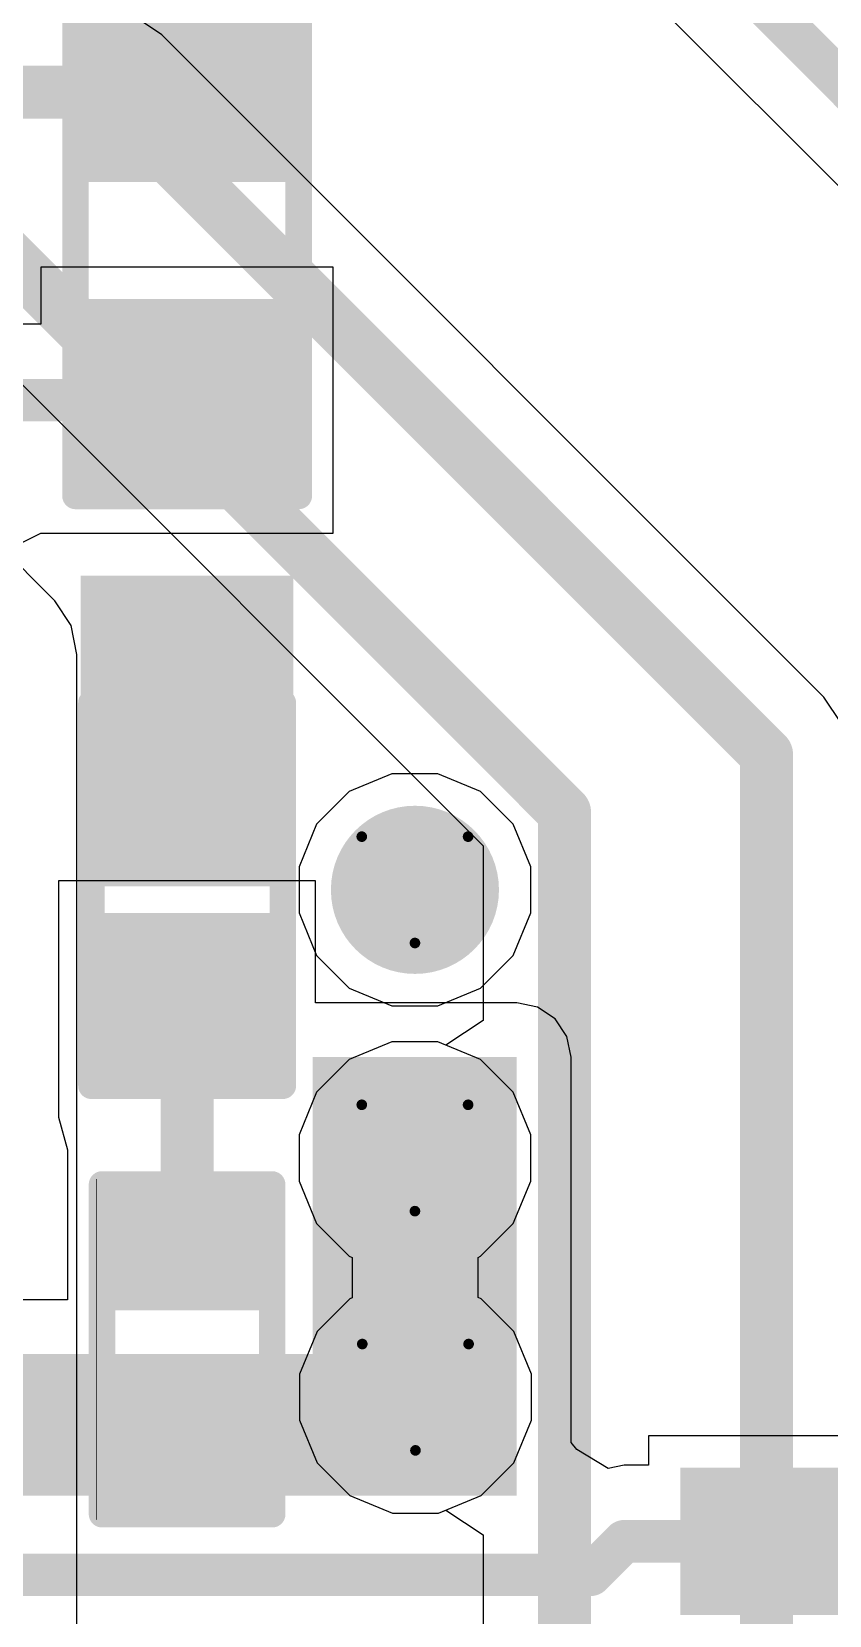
# Model space of a CAD drawing. Header units: inches. Extents: x -6 to 385, y -2 to 102.
# Drawn here: x 59.25 to 63.06, y 35.45 to 43.01 of the extents above; entities that cross this region are included whole.
import ezdxf

# ---------------------------------------------------------------- set-up
doc = ezdxf.new("R2010")
doc.units = ezdxf.units.IN
for name, color, linetype in [('Bottom Layer', 5, 'Continuous'), ('Bottom Overlay', 54, 'Continuous'), ('Bottom Paste', 16, 'Continuous'), ('Bottom Solder', 6, 'Continuous'), ('Drill Drawing', 1, 'Continuous'), ('Layer 1', 16, 'Continuous'), ('Layer 2', 76, 'Continuous'), ('Top Layer', 1, 'Continuous'), ('Top Solder', 216, 'Continuous'), ('Via Holes', 16, 'Continuous')]:
    doc.layers.add(name, color=color, linetype=linetype)

# ---------------------------------------------------------------- blocks, each defined once
blk = doc.blocks.new('R___0603_B_1')
at = {"layer": 'Bottom Layer'}
for points in [[(-1.143, -0.4445), (-1.143, 0.4445), (-0.3810000000000001, 0.4445), (-0.3809999999999999, -0.4445)], [(0.3810000000000001, -0.4445), (0.3809999999999999, 0.4445), (1.143, 0.4445), (1.143, -0.4445)]]:
    blk.add_hatch(color=5, dxfattribs=at).paths.add_polyline_path(points)
at = {"layer": 'Bottom Paste'}
for points in [[(-1.143, -0.4445), (-1.143, 0.4445), (-0.3810000000000001, 0.4445), (-0.3809999999999999, -0.4445)], [(0.3810000000000001, -0.4445), (0.3809999999999999, 0.4445), (1.143, 0.4445), (1.143, -0.4445)]]:
    blk.add_hatch(color=16, dxfattribs=at).paths.add_polyline_path(points)
at = {"layer": 'Bottom Solder'}
for points in [[(-1.2446, -0.5461), (-1.2446, 0.5460999999999999), (-0.2794, 0.5461), (-0.2793999999999999, -0.5460999999999999)], [(0.2794, -0.5461), (0.2793999999999999, 0.5460999999999999), (1.2446, 0.5461), (1.2446, -0.5460999999999999)]]:
    blk.add_hatch(color=6, dxfattribs=at).paths.add_polyline_path(points)
at = {"layer": 'Bottom Overlay'}
for points in [[(-1.2192, -0.5334, 0.127, 0.127, 0), (-1.2192, 0.5334, 0.127, 0.127, 0)], [(1.2192, 0.5334, 0.127, 0.127, 0), (-1.2192, 0.5334, 0.127, 0.127, 0)], [(1.2192, -0.5334, 0.127, 0.127, 0), (1.2192, 0.5334, 0.127, 0.127, 0)], [(1.2192, -0.5334, 0.127, 0.127, 0), (-1.2192, -0.5334, 0.127, 0.127, 0)]]:
    blk.add_lwpolyline(points, format="xyseb", dxfattribs=at)
for points in [[(-1.25095, 0.5334, 0.0635, 0.0635, 1), (-1.18745, 0.5334, 0.0635, 0.0635, 1)], [(-1.25095, 0.5334, 0.0635, 0.0635, 1), (-1.18745, 0.5334, 0.0635, 0.0635, 1)], [(1.18745, 0.5334, 0.0635, 0.0635, 1), (1.25095, 0.5334, 0.0635, 0.0635, 1)], [(1.18745, 0.5334, 0.0635, 0.0635, 1), (1.25095, 0.5334, 0.0635, 0.0635, 1)], [(-1.25095, -0.5334, 0.0635, 0.0635, 1), (-1.18745, -0.5334, 0.0635, 0.0635, 1)], [(-1.25095, -0.5334, 0.0635, 0.0635, 1), (-1.18745, -0.5334, 0.0635, 0.0635, 1)], [(1.18745, -0.5334, 0.0635, 0.0635, 1), (1.25095, -0.5334, 0.0635, 0.0635, 1)], [(1.18745, -0.5334, 0.0635, 0.0635, 1), (1.25095, -0.5334, 0.0635, 0.0635, 1)]]:
    blk.add_lwpolyline(points, format="xyseb", close=True, dxfattribs=at)
blk = doc.blocks.new('LED_0402_B_43')
at = {"layer": 'Bottom Layer'}
for points in [[(-0.7849997, 0.36000055), (-0.16500094, 0.36000055), (-0.16500094, -0.36000055), (-0.7849997, -0.36000055)], [(0.16500094, 0.36000055), (0.7849997, 0.36000055), (0.7849997, -0.36000055), (0.16500094, -0.36000055)]]:
    blk.add_hatch(color=5, dxfattribs=at).paths.add_polyline_path(points)
at = {"layer": 'Bottom Overlay'}
blk.add_hatch(color=54, dxfattribs=at).paths.add_polyline_path([(0.93841824, -0.50795428), (1.54801824, -0.50795428), (1.54801824, 0.5080457199999999), (0.93841824, 0.5080457199999999)])
at = {"layer": 'Bottom Paste'}
for points in [[(-0.7849997, 0.36000055), (-0.16500094, 0.36000055), (-0.16500094, -0.36000055), (-0.7849997, -0.36000055)], [(0.16500094, 0.36000055), (0.7849997, 0.36000055), (0.7849997, -0.36000055), (0.16500094, -0.36000055)]]:
    blk.add_hatch(color=16, dxfattribs=at).paths.add_polyline_path(points)
at = {"layer": 'Bottom Solder'}
for points in [[(-0.8865996999999999, 0.4616005499999999), (-0.06340093999999999, 0.4616005499999999), (-0.06340093999999999, -0.4616005499999999), (-0.8865996999999999, -0.4616005499999999)], [(0.06340093999999999, 0.4616005499999999), (0.8865996999999999, 0.4616005499999999), (0.8865996999999999, -0.4616005499999999), (0.06340093999999999, -0.4616005499999999)]]:
    blk.add_hatch(color=6, dxfattribs=at).paths.add_polyline_path(points)
at = {"layer": 'Bottom Overlay'}
for points in [[(-0.889, 0.4571999999999999, 0.127, 0.127, 0), (0.9397999999999999, 0.4571999999999999, 0.127, 0.127, 0)], [(-0.889, 0.4571999999999999, 0.127, 0.127, 0), (-0.889, -0.4571999999999999, 0.127, 0.127, 0)], [(0.9397999999999999, 0.4571999999999999, 0.127, 0.127, 0), (0.9397999999999999, -0.4571999999999999, 0.127, 0.127, 0)], [(-0.889, -0.4571999999999999, 0.127, 0.127, 0), (0.9397999999999999, -0.4571999999999999, 0.127, 0.127, 0)]]:
    blk.add_lwpolyline(points, format="xyseb", dxfattribs=at)
for points in [[(-0.9207499999999998, 0.4571999999999999, 0.0635, 0.0635, 1), (-0.85725, 0.4571999999999999, 0.0635, 0.0635, 1)], [(-0.9207499999999998, 0.4571999999999999, 0.0635, 0.0635, 1), (-0.85725, 0.4571999999999999, 0.0635, 0.0635, 1)], [(0.9080499999999999, 0.4571999999999999, 0.0635, 0.0635, 1), (0.9715499999999999, 0.4571999999999999, 0.0635, 0.0635, 1)], [(0.9080499999999999, 0.4571999999999999, 0.0635, 0.0635, 1), (0.9715499999999999, 0.4571999999999999, 0.0635, 0.0635, 1)], [(-0.9207499999999998, -0.4571999999999999, 0.0635, 0.0635, 1), (-0.85725, -0.4571999999999999, 0.0635, 0.0635, 1)], [(-0.9207499999999998, -0.4571999999999999, 0.0635, 0.0635, 1), (-0.85725, -0.4571999999999999, 0.0635, 0.0635, 1)], [(0.9080499999999999, -0.4571999999999999, 0.0635, 0.0635, 1), (0.9715499999999999, -0.4571999999999999, 0.0635, 0.0635, 1)], [(0.9080499999999999, -0.4571999999999999, 0.0635, 0.0635, 1), (0.9715499999999999, -0.4571999999999999, 0.0635, 0.0635, 1)]]:
    blk.add_lwpolyline(points, format="xyseb", close=True, dxfattribs=at)
blk = doc.blocks.new('R___0402_B_112')
at = {"layer": 'Bottom Layer'}
for points in [[(-0.2413, 0.3175), (-0.2412999999999999, -0.3175), (-0.6985, -0.3175), (-0.6985, 0.3175)], [(0.6985, 0.3175), (0.6985, -0.3175), (0.2413, -0.3175), (0.2412999999999999, 0.3175)]]:
    blk.add_hatch(color=5, dxfattribs=at).paths.add_polyline_path(points)
at = {"layer": 'Bottom Paste'}
for points in [[(-0.2413, 0.3175), (-0.2412999999999999, -0.3175), (-0.6985, -0.3175), (-0.6985, 0.3175)], [(0.6985, 0.3175), (0.6985, -0.3175), (0.2413, -0.3175), (0.2412999999999999, 0.3175)]]:
    blk.add_hatch(color=16, dxfattribs=at).paths.add_polyline_path(points)
at = {"layer": 'Bottom Solder'}
for points in [[(-0.18629884, 0.37250116), (-0.1862988399999999, -0.37250116), (-0.75350116, -0.37250116), (-0.75350116, 0.37250116)], [(0.75350116, 0.37250116), (0.75350116, -0.37250116), (0.18629884, -0.37250116), (0.1862988399999999, 0.37250116)]]:
    blk.add_hatch(color=6, dxfattribs=at).paths.add_polyline_path(points)
at = {"layer": 'Bottom Overlay'}
for points in [[(-0.7874, 0.4064, 0.127, 0.127, 0), (0.7874, 0.4064, 0.127, 0.127, 0)], [(-0.7874, 0.4064, 0.127, 0.127, 0), (-0.7874, -0.4064, 0.127, 0.127, 0)], [(0.7874, 0.4064, 0.127, 0.127, 0), (0.7874, -0.4064, 0.127, 0.127, 0)], [(-0.8128, 0.4318, 0.0032258, 0.0032258, 0), (0.8128, 0.4318, 0.0032258, 0.0032258, 0)], [(-0.7874, -0.4064, 0.127, 0.127, 0), (0.7874, -0.4064, 0.127, 0.127, 0)]]:
    blk.add_lwpolyline(points, format="xyseb", dxfattribs=at)
for points in [[(-0.8191499999999999, 0.4064, 0.0635, 0.0635, 1), (-0.7556499999999999, 0.4064, 0.0635, 0.0635, 1)], [(-0.8191499999999999, 0.4064, 0.0635, 0.0635, 1), (-0.7556499999999999, 0.4064, 0.0635, 0.0635, 1)], [(0.7556499999999999, 0.4064, 0.0635, 0.0635, 1), (0.8191499999999999, 0.4064, 0.0635, 0.0635, 1)], [(0.7556499999999999, 0.4064, 0.0635, 0.0635, 1), (0.8191499999999999, 0.4064, 0.0635, 0.0635, 1)], [(-0.81360518, 0.4318, 0.0016129, 0.0016129, 1), (-0.8119948199999999, 0.4318, 0.0016129, 0.0016129, 1)], [(0.8119948199999999, 0.4318, 0.0016129, 0.0016129, 1), (0.81360518, 0.4318, 0.0016129, 0.0016129, 1)], [(-0.8191499999999999, -0.4064, 0.0635, 0.0635, 1), (-0.7556499999999999, -0.4064, 0.0635, 0.0635, 1)], [(-0.8191499999999999, -0.4064, 0.0635, 0.0635, 1), (-0.7556499999999999, -0.4064, 0.0635, 0.0635, 1)], [(0.7556499999999999, -0.4064, 0.0635, 0.0635, 1), (0.8191499999999999, -0.4064, 0.0635, 0.0635, 1)], [(0.7556499999999999, -0.4064, 0.0635, 0.0635, 1), (0.8191499999999999, -0.4064, 0.0635, 0.0635, 1)]]:
    blk.add_lwpolyline(points, format="xyseb", close=True, dxfattribs=at)
blk = doc.blocks.new('V________T______B_170')
at = {"layer": 'Bottom Layer'}
blk.add_hatch(color=5, dxfattribs=at).paths.add_polyline_path([(2.25000312, 2.06249905), (2.75000212, 2.06249905), (2.75000212, 0.46249971), (2.25000312, 0.46249971)])
at = {"layer": 'Bottom Paste'}
blk.add_hatch(color=16, dxfattribs=at).paths.add_polyline_path([(2.25000312, 2.06249905), (2.75000212, 2.06249905), (2.75000212, 0.46249971), (2.25000312, 0.46249971)])
at = {"layer": 'Bottom Solder'}
blk.add_hatch(color=6, dxfattribs=at).paths.add_polyline_path([(2.14840312, 2.16409905), (2.85160212, 2.16409905), (2.85160212, 0.36089971), (2.14840312, 0.36089971)])

msp = doc.modelspace()

# ---------------------------------------------------------------- hatches: boundary and pattern name
at = {"layer": 'Bottom Layer'}
h = msp.add_hatch(color=5, dxfattribs=at)
edge = h.paths.add_edge_path()
edge.add_arc((61.08352528, 38.91087976), 0.2999994, 0, 360)
for points in [[(60.59483436, 36.01742098), (61.57041788, 36.01742098), (61.57041788, 38.11170178), (60.59483436, 38.11170178)], [(56.6801, 36.01742098), (61.57041788, 36.01742098), (61.57041788, 36.69312194), (56.6801, 36.69312194)]]:
    msp.add_hatch(color=5, dxfattribs=at).paths.add_polyline_path(points)
h = msp.add_hatch(color=5, dxfattribs=at)
edge = h.paths.add_edge_path()
edge.add_arc((61.08352528, 37.6301), 0.2999994, 0, 360)
h = msp.add_hatch(color=5, dxfattribs=at)
edge = h.paths.add_edge_path()
edge.add_arc((61.08599161999999, 36.48734383999999), 0.2999994, 0, 360)
at = {"layer": 'Bottom Solder'}
h = msp.add_hatch(color=6, dxfattribs=at)
edge = h.paths.add_edge_path()
edge.add_arc((61.08352528, 38.91087976), 0.4015993999999999, 0, 360)
h = msp.add_hatch(color=6, dxfattribs=at)
edge = h.paths.add_edge_path()
edge.add_arc((61.08352528, 37.6301), 0.4015993999999999, 0, 360)
h = msp.add_hatch(color=6, dxfattribs=at)
edge = h.paths.add_edge_path()
edge.add_arc((61.08599161999999, 36.48734383999999), 0.4015993999999999, 0, 360)
at = {"layer": 'Layer 1'}
h = msp.add_hatch(color=16, dxfattribs=at)
edge = h.paths.add_edge_path()
edge.add_arc((61.08352528, 38.91087976), 0.2999994, 0, 360)
h = msp.add_hatch(color=16, dxfattribs=at)
edge = h.paths.add_edge_path()
edge.add_arc((61.08352528, 37.6301), 0.2999994, 0, 360)
h = msp.add_hatch(color=16, dxfattribs=at)
edge = h.paths.add_edge_path()
edge.add_arc((61.08599161999999, 36.48734383999999), 0.2999994, 0, 360)
at = {"layer": 'Layer 2'}
h = msp.add_hatch(color=76, dxfattribs=at)
edge = h.paths.add_edge_path()
edge.add_arc((61.08352528, 38.91087976), 0.2999994, 0, 360)
h = msp.add_hatch(color=76, dxfattribs=at)
edge = h.paths.add_edge_path()
edge.add_arc((61.08352528, 37.6301), 0.2999994, 0, 360)
h = msp.add_hatch(color=76, dxfattribs=at)
edge = h.paths.add_edge_path()
edge.add_arc((61.08599161999999, 36.48734383999999), 0.2999994, 0, 360)
at = {"layer": 'Top Layer'}
h = msp.add_hatch(color=1, dxfattribs=at)
edge = h.paths.add_edge_path()
edge.add_arc((61.08352528, 38.91087976), 0.2999994, 0, 360)
h = msp.add_hatch(color=1, dxfattribs=at)
edge = h.paths.add_edge_path()
edge.add_arc((61.08352528, 37.6301), 0.2999994, 0, 360)
h = msp.add_hatch(color=1, dxfattribs=at)
edge = h.paths.add_edge_path()
edge.add_arc((61.08599161999999, 36.48734383999999), 0.2999994, 0, 360)
at = {"layer": 'Top Solder'}
h = msp.add_hatch(color=216, dxfattribs=at)
edge = h.paths.add_edge_path()
edge.add_arc((61.08352528, 38.91087976), 0.4015993999999999, 0, 360)
h = msp.add_hatch(color=216, dxfattribs=at)
edge = h.paths.add_edge_path()
edge.add_arc((61.08352528, 37.6301), 0.4015993999999999, 0, 360)
h = msp.add_hatch(color=216, dxfattribs=at)
edge = h.paths.add_edge_path()
edge.add_arc((61.08599161999999, 36.48734383999999), 0.4015993999999999, 0, 360)
at = {"layer": 'Via Holes'}
h = msp.add_hatch(color=7, dxfattribs=at)
edge = h.paths.add_edge_path()
edge.add_arc((61.08352528, 38.91087976), 0.1499997, 0, 360)
h = msp.add_hatch(color=7, dxfattribs=at)
edge = h.paths.add_edge_path()
edge.add_arc((61.08352528, 37.6301), 0.1499997, 0, 360)
h = msp.add_hatch(color=7, dxfattribs=at)
edge = h.paths.add_edge_path()
edge.add_arc((61.08599161999999, 36.48734383999999), 0.1499997, 0, 360)

# ---------------------------------------------------------------- linework, layer by layer
at = {"layer": 'Bottom Layer'}
for p, q in [((60.69348288, 41.88463302), (59.29648288, 41.88463302)), ((59.29648288, 41.88463302), (59.29648288, 41.61220024)), ((60.69348288, 40.61463302), (60.69348288, 41.88463302)), ((59.29648288, 41.61220024), (59.05434214, 41.61220024)), ((59.14894444, 40.54157246), (59.29648541999999, 40.61463302)), ((59.29648541999999, 40.61463302), (60.69348288, 40.61463302)), ((60.60888056, 38.95312504), (59.38088199999999, 38.95312504)), ((59.38088199999999, 38.95312504), (59.38088199999999, 37.82865434)), ((60.60888056, 38.37068017999999), (60.60888056, 38.95312504)), ((61.57041788, 38.37068017999999), (60.60888056, 38.37068017999999)), ((61.6695236, 38.35096724), (61.57041788, 38.37068017999999)), ((61.75354171999999, 38.29482816), (61.6695236, 38.35096724)), ((61.8096808, 38.21081004), (61.75354171999999, 38.29482816)), ((61.82939373999999, 38.11170431999999), (61.8096808, 38.21081004)), ((61.82939373999999, 36.69312447999999), (61.82939373999999, 38.11170431999999)), ((59.38087692, 37.82513135999999), (59.38087437999999, 37.82512882)), ((59.38087437999999, 37.82512882), (59.42329492, 37.66841844)), ((59.38088199999999, 37.82865434), (59.38087692, 37.82513135999999)), ((59.42329492, 37.66841844), (59.4233, 37.66841336)), ((59.4233, 37.66841336), (59.4233, 36.95210034)), ((59.4233, 36.95210034), (59.1439, 36.95210034)), ((61.82939373999999, 36.27095362), (61.82939373999999, 36.69312447999999)), ((61.85774014, 36.23746879999999), (61.82939373999999, 36.27095362)), ((62.00719628, 36.14674), (61.85774014, 36.23746879999999)), ((64.30749902, 36.30340212), (62.19950222, 36.30340212)), ((62.19950222, 36.30340212), (62.19950222, 36.16196984)), ((62.08376458, 36.16196984), (62.00719628, 36.14674)), ((62.19950222, 36.16196984), (62.08376458, 36.16196984))]:
    msp.add_line(p, q, dxfattribs=at)
for points in [[(59.05432944, 41.24963302, 0.2032, 0.2032, 0), (59.99498287999999, 41.24963302, 0.2032, 0.2032, 0)], [(59.99484064, 37.16046162, 0.254, 0.254, 0), (59.99484064, 38.38908502, 0.254, 0.254, 0)], [(59.99484064, 38.08428502, 0.254, 0.254, 0), (59.99488128, 38.08432566, 0.254, 0.254, 0)], [(61.9235617, 35.63919974, 0.2032, 0.2032, 0), (62.08376458, 35.79940262, 0.2032, 0.2032, 0)], [(62.08376458, 35.79940262, 0.2032, 0.2032, 0), (67.37222238, 35.79940262, 0.2032, 0.2032, 0)], [(52.19299949999999, 35.63919974, 0.2032, 0.2032, 0), (61.9235617, 35.63919974, 0.2032, 0.2032, 0)]]:
    msp.add_lwpolyline(points, format="xyseb", dxfattribs=at)
for points in [[(59.94418288, 41.24963302, 0.1016, 0.1016, 1), (60.04578288, 41.24963302, 0.1016, 0.1016, 1)], [(59.93134064, 38.38908502, 0.127, 0.127, 1), (60.05834064, 38.38908502, 0.127, 0.127, 1)], [(59.93134064, 38.08428502, 0.127, 0.127, 1), (60.05834064, 38.08428502, 0.127, 0.127, 1)], [(59.93138127999999, 38.08432566, 0.127, 0.127, 1), (60.05838128, 38.08432566, 0.127, 0.127, 1)], [(59.93134064, 37.16046162, 0.127, 0.127, 1), (60.05834064, 37.16046162, 0.127, 0.127, 1)], [(62.03296458, 35.79940262, 0.1016, 0.1016, 1), (62.13456458, 35.79940262, 0.1016, 0.1016, 1)], [(62.03296458, 35.79940262, 0.1016, 0.1016, 1), (62.13456458, 35.79940262, 0.1016, 0.1016, 1)], [(61.87276169999999, 35.63919974, 0.1016, 0.1016, 1), (61.97436169999999, 35.63919974, 0.1016, 0.1016, 1)], [(61.87276169999999, 35.63919974, 0.1016, 0.1016, 1), (61.97436169999999, 35.63919974, 0.1016, 0.1016, 1)]]:
    msp.add_lwpolyline(points, format="xyseb", close=True, dxfattribs=at)
at = {"layer": 'Drill Drawing'}
for points in [[(60.82952528, 39.16487976, 0.0508, 0.0508, 0), (61.33752528, 39.16487976, 0.0508, 0.0508, 0)], [(60.82952528, 39.16487976, 0.0508, 0.0508, 0), (61.08352528, 38.65687976, 0.0508, 0.0508, 0)], [(61.08352528, 38.65687976, 0.0508, 0.0508, 0), (61.33752528, 39.16487976, 0.0508, 0.0508, 0)], [(60.82952528, 37.8841, 0.0508, 0.0508, 0), (61.33752528, 37.8841, 0.0508, 0.0508, 0)], [(60.82952528, 37.8841, 0.0508, 0.0508, 0), (61.08352528, 37.3761, 0.0508, 0.0508, 0)], [(61.08352528, 37.3761, 0.0508, 0.0508, 0), (61.33752528, 37.8841, 0.0508, 0.0508, 0)], [(60.83199162, 36.74134384, 0.0508, 0.0508, 0), (61.33999162, 36.74134384, 0.0508, 0.0508, 0)], [(60.83199162, 36.74134384, 0.0508, 0.0508, 0), (61.08599161999999, 36.23334384, 0.0508, 0.0508, 0)], [(61.08599161999999, 36.23334384, 0.0508, 0.0508, 0), (61.33999162, 36.74134384, 0.0508, 0.0508, 0)]]:
    msp.add_lwpolyline(points, format="xyseb", dxfattribs=at)
for points in [[(60.81682528, 39.16487976, 0.0254, 0.0254, 1), (60.84222527999999, 39.16487976, 0.0254, 0.0254, 1)], [(60.81682528, 39.16487976, 0.0254, 0.0254, 1), (60.84222527999999, 39.16487976, 0.0254, 0.0254, 1)], [(61.32482527999999, 39.16487976, 0.0254, 0.0254, 1), (61.35022527999999, 39.16487976, 0.0254, 0.0254, 1)], [(61.32482527999999, 39.16487976, 0.0254, 0.0254, 1), (61.35022527999999, 39.16487976, 0.0254, 0.0254, 1)], [(61.07082528, 38.65687976, 0.0254, 0.0254, 1), (61.09622528, 38.65687976, 0.0254, 0.0254, 1)], [(61.07082528, 38.65687976, 0.0254, 0.0254, 1), (61.09622528, 38.65687976, 0.0254, 0.0254, 1)], [(60.81682528, 37.8841, 0.0254, 0.0254, 1), (60.84222527999999, 37.8841, 0.0254, 0.0254, 1)], [(60.81682528, 37.8841, 0.0254, 0.0254, 1), (60.84222527999999, 37.8841, 0.0254, 0.0254, 1)], [(61.32482527999999, 37.8841, 0.0254, 0.0254, 1), (61.35022527999999, 37.8841, 0.0254, 0.0254, 1)], [(61.32482527999999, 37.8841, 0.0254, 0.0254, 1), (61.35022527999999, 37.8841, 0.0254, 0.0254, 1)], [(61.07082528, 37.3761, 0.0254, 0.0254, 1), (61.09622528, 37.3761, 0.0254, 0.0254, 1)], [(61.07082528, 37.3761, 0.0254, 0.0254, 1), (61.09622528, 37.3761, 0.0254, 0.0254, 1)], [(60.81929161999999, 36.74134384, 0.0254, 0.0254, 1), (60.84469161999999, 36.74134384, 0.0254, 0.0254, 1)], [(60.81929161999999, 36.74134384, 0.0254, 0.0254, 1), (60.84469161999999, 36.74134384, 0.0254, 0.0254, 1)], [(61.32729162, 36.74134384, 0.0254, 0.0254, 1), (61.35269161999999, 36.74134384, 0.0254, 0.0254, 1)], [(61.32729162, 36.74134384, 0.0254, 0.0254, 1), (61.35269161999999, 36.74134384, 0.0254, 0.0254, 1)], [(61.07329162, 36.23334384, 0.0254, 0.0254, 1), (61.09869162, 36.23334384, 0.0254, 0.0254, 1)], [(61.07329162, 36.23334384, 0.0254, 0.0254, 1), (61.09869162, 36.23334384, 0.0254, 0.0254, 1)]]:
    msp.add_lwpolyline(points, format="xyseb", close=True, dxfattribs=at)
at = {"layer": 'Layer 1'}
for p, q in [((60.97332738, 38.1840994), (60.76971081999999, 38.0997587)), ((61.19372318, 38.1840994), (60.97332738, 38.1840994)), ((61.39733973999999, 38.0997587), (61.19372318, 38.1840994)), ((60.76971081999999, 38.0997587), (60.61386657999999, 37.94391446)), ((61.55318397999999, 37.94391446), (61.39733973999999, 38.0997587)), ((60.61386657999999, 37.94391446), (60.52952587999999, 37.7402979)), ((61.63752467999999, 37.7402979), (61.55318397999999, 37.94391446)), ((60.52952587999999, 37.7402979), (60.52952587999999, 37.5199021)), ((61.63752467999999, 37.5199021), (61.63752467999999, 37.7402979)), ((60.52952587999999, 37.5199021), (60.61386657999999, 37.31628554)), ((61.55318397999999, 37.31628554), (61.63752467999999, 37.5199021)), ((60.61386657999999, 37.31628554), (60.76971081999999, 37.1604413)), ((61.39733973999999, 37.1604413), (61.55318397999999, 37.31628554)), ((60.76971081999999, 37.1604413), (60.78420913999999, 37.15443673999999)), ((60.78420913999999, 37.15443673999999), (60.78420913999999, 36.96198602)), ((61.38530775999999, 37.15545782), (61.39733973999999, 37.1604413)), ((61.38530775999999, 36.9630071), (61.38530775999999, 37.15545782)), ((60.77217715999999, 36.95700254), (60.61633292, 36.8011583)), ((60.78420913999999, 36.96198602), (60.77217715999999, 36.95700254)), ((61.39980608, 36.95700254), (61.38530775999999, 36.9630071)), ((61.55565031999999, 36.8011583), (61.39980608, 36.95700254)), ((60.61633292, 36.8011583), (60.53199221999999, 36.59754174)), ((61.63999102, 36.59754174), (61.55565031999999, 36.8011583)), ((60.53199221999999, 36.59754174), (60.53199221999999, 36.37714594)), ((61.63999102, 36.37714594), (61.63999102, 36.59754174)), ((60.53199221999999, 36.37714594), (60.61633292, 36.17352938)), ((61.55565031999999, 36.17352938), (61.63999102, 36.37714594)), ((60.61633292, 36.17352938), (60.77217715999999, 36.01768514)), ((61.39980608, 36.01768514), (61.55565031999999, 36.17352938)), ((60.77217715999999, 36.01768514), (60.97579372, 35.93334444)), ((61.19618952, 35.93334444), (61.39980608, 36.01768514)), ((60.97579372, 35.93334444), (61.19618952, 35.93334444))]:
    msp.add_line(p, q, dxfattribs=at)
at = {"layer": 'Layer 2'}
for p, q in [((60.97332738, 39.46487916), (60.76971081999999, 39.38053846)), ((61.19372318, 39.46487916), (60.97332738, 39.46487916)), ((61.39733973999999, 39.38053846), (61.19372318, 39.46487916)), ((60.76971081999999, 39.38053846), (60.61386657999999, 39.22469422)), ((61.55318397999999, 39.22469422), (61.39733973999999, 39.38053846)), ((60.61386657999999, 39.22469422), (60.52952587999999, 39.02107766)), ((61.63752467999999, 39.02107766), (61.55318397999999, 39.22469422)), ((60.52952587999999, 39.02107766), (60.52952587999999, 38.80068186)), ((61.63752467999999, 38.80068186), (61.63752467999999, 39.02107766)), ((60.52952587999999, 38.80068186), (60.61386657999999, 38.5970653)), ((61.55318397999999, 38.5970653), (61.63752467999999, 38.80068186)), ((60.61386657999999, 38.5970653), (60.76971081999999, 38.44122106)), ((61.39733973999999, 38.44122106), (61.55318397999999, 38.5970653)), ((60.76971081999999, 38.44122106), (60.97332738, 38.35688036)), ((61.19372318, 38.35688036), (61.39733973999999, 38.44122106)), ((60.97332738, 38.35688036), (61.19372318, 38.35688036))]:
    msp.add_line(p, q, dxfattribs=at)
at = {"layer": 'Top Layer'}
for p, q in [((61.61369694, 43.76615326), (64.15343278, 41.22641995999999)), ((59.8747342, 42.99528103999999), (59.74870702, 43.07948965999999)), ((63.03820767999999, 39.83180756), (59.8747342, 42.99528103999999)), ((58.68310843999999, 41.84717309999999), (61.40973494, 39.1205466)), ((59.36216727999999, 40.29173298), (58.15848159999999, 41.4954212)), ((59.36217489999999, 40.2917279), (59.36216727999999, 40.29173298)), ((59.44076758, 40.17410304), (59.36217489999999, 40.2917279)), ((59.46836721999999, 40.035353), (59.44076758, 40.17410304)), ((59.46836721999999, 32.19879514), (59.46836721999999, 40.035353)), ((63.1224163, 39.70578038), (63.03820767999999, 39.83180756)), ((61.40973494, 39.1205466), (61.40973494, 38.28707608)), ((61.40973494, 38.28707608), (61.23193239999999, 38.16827266)), ((60.97332738, 38.1840994), (60.76971081999999, 38.0997587)), ((61.19372318, 38.1840994), (60.97332738, 38.1840994)), ((61.23193239999999, 38.16827266), (61.19372318, 38.1840994)), ((60.76971081999999, 38.0997587), (60.61386657999999, 37.94391446)), ((60.61386657999999, 37.94391446), (60.52952587999999, 37.7402979)), ((60.52952587999999, 37.7402979), (60.52952587999999, 37.5199021)), ((60.52952587999999, 37.5199021), (60.61386657999999, 37.31628554)), ((60.61386657999999, 37.31628554), (60.76971081999999, 37.1604413)), ((60.76971081999999, 37.1604413), (60.78420913999999, 37.15443673999999)), ((60.78420913999999, 37.15443673999999), (60.78420913999999, 36.96198602)), ((60.77217715999999, 36.95700254), (60.61633292, 36.8011583)), ((60.78420913999999, 36.96198602), (60.77217715999999, 36.95700254)), ((60.61633292, 36.8011583), (60.53199221999999, 36.59754174)), ((60.53199221999999, 36.59754174), (60.53199221999999, 36.37714594)), ((60.53199221999999, 36.37714594), (60.61633292, 36.17352938)), ((60.61633292, 36.17352938), (60.77217715999999, 36.01768514)), ((60.77217715999999, 36.01768514), (60.97579372, 35.93334444)), ((60.97579372, 35.93334444), (61.19618952, 35.93334444)), ((61.19618952, 35.93334444), (61.23193239999999, 35.9481501)), ((61.23193239999999, 35.9481501), (61.40973494, 35.82934668)), ((61.40973494, 35.82934668), (61.40973494, 20.48920972))]:
    msp.add_line(p, q, dxfattribs=at)
for points in [[(61.76387952, 44.12872048, 0.2032, 0.2032, 0), (64.51599999999999, 41.3766, 0.2032, 0.2032, 0)], [(43.83298828, 42.72059528, 0.254, 0.254, 0), (59.60004843999999, 42.72059528, 0.254, 0.254, 0)], [(59.60004843999999, 42.72059528, 0.254, 0.254, 0), (62.76352191999999, 39.5571218, 0.254, 0.254, 0)], [(58.8440149, 42.23563815999999, 0.254, 0.254, 0), (61.79819999999999, 39.28145306, 0.254, 0.254, 0)], [(62.76352191999999, 25.79962074, 0.254, 0.254, 0), (62.76352191999999, 39.5571218, 0.254, 0.254, 0)], [(61.79819999999999, 20.09420162, 0.254, 0.254, 0), (61.79819999999999, 39.28145306, 0.254, 0.254, 0)]]:
    msp.add_lwpolyline(points, format="xyseb", dxfattribs=at)
for points in [[(59.53654844, 42.72059528, 0.127, 0.127, 1), (59.66354844, 42.72059528, 0.127, 0.127, 1)], [(59.53654844, 42.72059528, 0.127, 0.127, 1), (59.66354844, 42.72059528, 0.127, 0.127, 1)], [(62.70002191999999, 39.5571218, 0.127, 0.127, 1), (62.82702192, 39.5571218, 0.127, 0.127, 1)], [(62.70002191999999, 39.5571218, 0.127, 0.127, 1), (62.82702192, 39.5571218, 0.127, 0.127, 1)], [(61.7347, 39.28145306, 0.127, 0.127, 1), (61.8617, 39.28145306, 0.127, 0.127, 1)], [(61.7347, 39.28145306, 0.127, 0.127, 1), (61.8617, 39.28145306, 0.127, 0.127, 1)]]:
    msp.add_lwpolyline(points, format="xyseb", close=True, dxfattribs=at)

# ---------------------------------------------------------------- block references
for name, p, rotation in [('R___0603_B_1', (59.99498287999999, 42.01163302), 270), ('LED_0402_B_43', (59.99488128, 38.86412598), 90), ('V________T______B_170', (64.51599999999999, 33.2994), 90), ('R___0402_B_112', (59.9948, 36.71592098), 90)]:
    msp.add_blockref(name, p, dxfattribs=dict(rotation=rotation))

doc.saveas('drawing.dxf')
